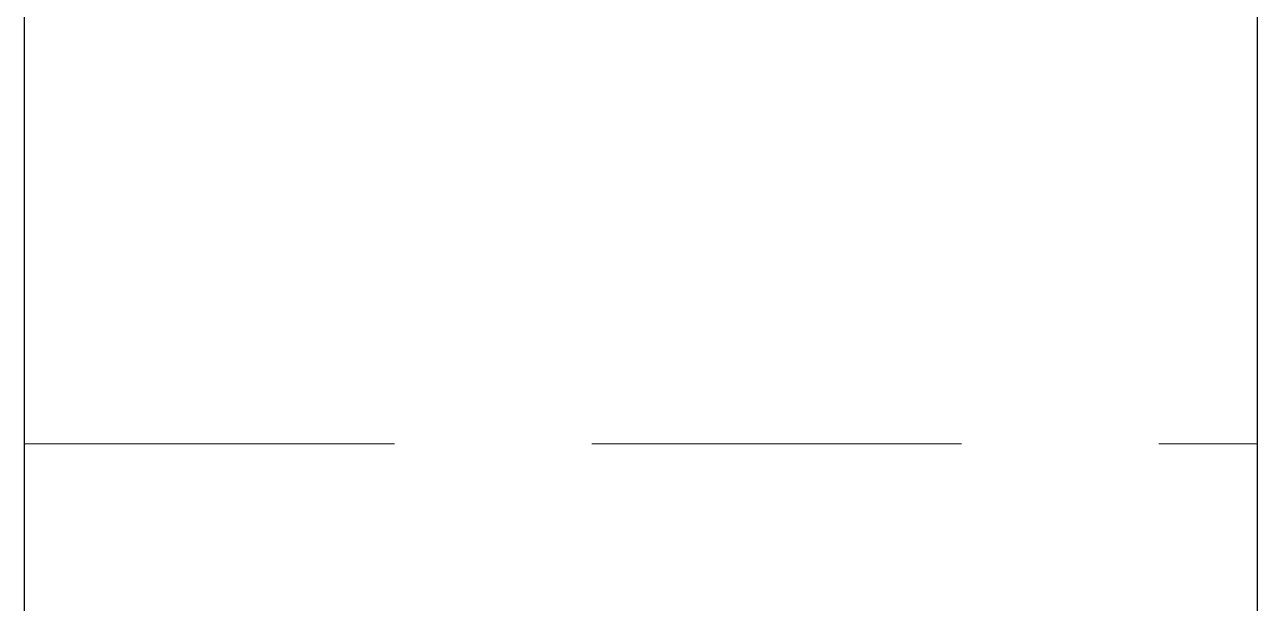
# Paper-space layout '01_三视图' of a CAD drawing. Header units: millimetres. Extents: x 8 to 451, y 8 to 289.
# Drawn here: x 53.92 to 58.93, y 202.82 to 205.16 of the extents above; entities that cross this region are included whole.
import ezdxf

# ---------------------------------------------------------------- set-up
doc = ezdxf.new("R2010")
doc.units = ezdxf.units.MM
doc.linetypes.add('WP_HIDDEN', pattern=[2.3, 1.5, -0.8])
doc.layers.add('HIDDEN', color=7, linetype='WP_HIDDEN', lineweight=13)
doc.layers.add('VISIBLE', color=7, linetype='CONTINUOUS', lineweight=25)

psp = doc.layouts.new('01_三视图')

# ---------------------------------------------------------------- linework, layer by layer
at = {"layer": 'HIDDEN'}
for points in [[(53.925, 200.9627), (53.925, 200.994), (53.925, 201.0865), (53.925, 201.2354), (53.925, 201.4333), (53.925, 201.6703), (53.925, 201.9345), (53.925, 202.2127), (53.925, 202.4908), (53.925, 202.755), (53.925, 202.9921), (53.925, 203.19), (53.925, 203.3389), (53.925, 203.4313), (53.925, 203.4627)], [(53.925, 203.4627), (58.925, 203.4627)], [(58.925, 200.9627), (58.925, 200.994), (58.925, 201.0865), (58.925, 201.2354), (58.925, 201.4333), (58.925, 201.6703), (58.925, 201.9345), (58.925, 202.2127), (58.925, 202.4908), (58.925, 202.755), (58.925, 202.9921), (58.925, 203.19), (58.925, 203.3389), (58.925, 203.4313), (58.925, 203.4627)]]:
    psp.add_lwpolyline(points, dxfattribs=at)
at = {"layer": 'VISIBLE'}
for points in [[(53.925, 140.25), (53.925, 246.25)], [(58.925, 138.75), (58.925, 246.25)]]:
    psp.add_lwpolyline(points, dxfattribs=at)

doc.saveas('drawing.dxf')
